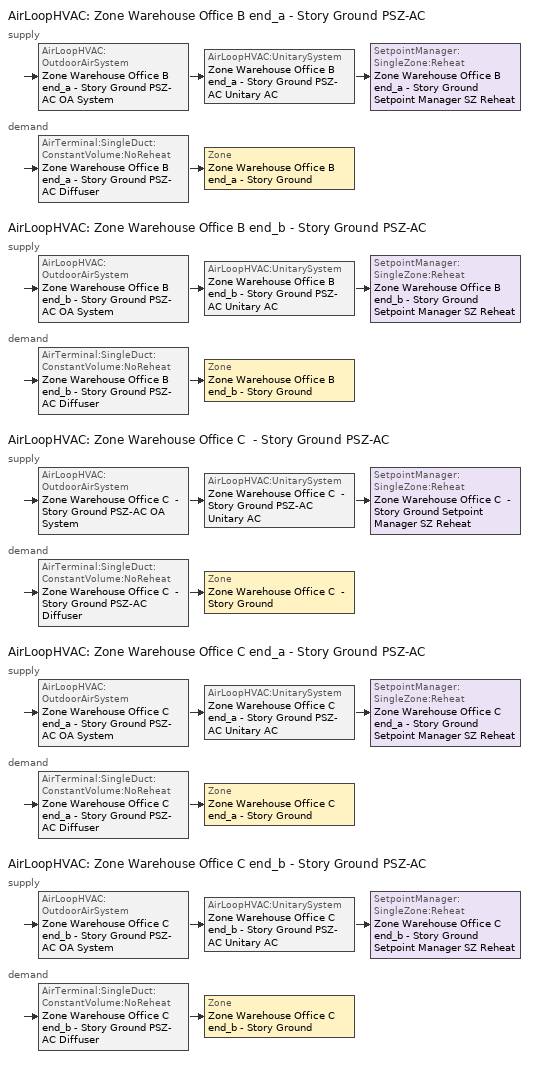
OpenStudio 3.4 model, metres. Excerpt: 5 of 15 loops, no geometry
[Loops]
AirLoopHVAC 'Zone Warehouse Office B end_a - Story Ground PSZ-AC'
 supply: AirLoopHVAC:OutdoorAirSystem 'Zone Warehouse Office B end_a - Story Ground PSZ-AC OA System' > AirLoopHVAC:UnitarySystem 'Zone Warehouse Office B end_a - Story Ground PSZ-AC Unitary AC' > SetpointManager:SingleZone:Reheat 'Zone Warehouse Office B end_a - Story Ground Setpoint Manager SZ Reheat'
 demand: AirTerminal:SingleDuct:ConstantVolume:NoReheat 'Zone Warehouse Office B end_a - Story Ground PSZ-AC Diffuser' > Zone 'Zone Warehouse Office B end_a - Story Ground'
AirLoopHVAC 'Zone Warehouse Office B end_b - Story Ground PSZ-AC'
 supply: AirLoopHVAC:OutdoorAirSystem 'Zone Warehouse Office B end_b - Story Ground PSZ-AC OA System' > AirLoopHVAC:UnitarySystem 'Zone Warehouse Office B end_b - Story Ground PSZ-AC Unitary AC' > SetpointManager:SingleZone:Reheat 'Zone Warehouse Office B end_b - Story Ground Setpoint Manager SZ Reheat'
 demand: AirTerminal:SingleDuct:ConstantVolume:NoReheat 'Zone Warehouse Office B end_b - Story Ground PSZ-AC Diffuser' > Zone 'Zone Warehouse Office B end_b - Story Ground'
AirLoopHVAC 'Zone Warehouse Office C  - Story Ground PSZ-AC'
 supply: AirLoopHVAC:OutdoorAirSystem 'Zone Warehouse Office C  - Story Ground PSZ-AC OA System' > AirLoopHVAC:UnitarySystem 'Zone Warehouse Office C  - Story Ground PSZ-AC Unitary AC' > SetpointManager:SingleZone:Reheat 'Zone Warehouse Office C  - Story Ground Setpoint Manager SZ Reheat'
 demand: AirTerminal:SingleDuct:ConstantVolume:NoReheat 'Zone Warehouse Office C  - Story Ground PSZ-AC Diffuser' > Zone 'Zone Warehouse Office C  - Story Ground'
AirLoopHVAC 'Zone Warehouse Office C end_a - Story Ground PSZ-AC'
 supply: AirLoopHVAC:OutdoorAirSystem 'Zone Warehouse Office C end_a - Story Ground PSZ-AC OA System' > AirLoopHVAC:UnitarySystem 'Zone Warehouse Office C end_a - Story Ground PSZ-AC Unitary AC' > SetpointManager:SingleZone:Reheat 'Zone Warehouse Office C end_a - Story Ground Setpoint Manager SZ Reheat'
 demand: AirTerminal:SingleDuct:ConstantVolume:NoReheat 'Zone Warehouse Office C end_a - Story Ground PSZ-AC Diffuser' > Zone 'Zone Warehouse Office C end_a - Story Ground'
AirLoopHVAC 'Zone Warehouse Office C end_b - Story Ground PSZ-AC'
 supply: AirLoopHVAC:OutdoorAirSystem 'Zone Warehouse Office C end_b - Story Ground PSZ-AC OA System' > AirLoopHVAC:UnitarySystem 'Zone Warehouse Office C end_b - Story Ground PSZ-AC Unitary AC' > SetpointManager:SingleZone:Reheat 'Zone Warehouse Office C end_b - Story Ground Setpoint Manager SZ Reheat'
 demand: AirTerminal:SingleDuct:ConstantVolume:NoReheat 'Zone Warehouse Office C end_b - Story Ground PSZ-AC Diffuser' > Zone 'Zone Warehouse Office C end_b - Story Ground'
[SizingPeriod:DesignDay] Barometric Pressure {Pa}=101157; Rain Indicator=No; Snow Indicator=No; Day of Month=21; Daylight Saving Time Indicator=No; Humidity Condition Type=Wetbulb; Dry-Bulb Temperature Range Modifier Type=DefaultMultipliers
Name | Maximum Dry-Bulb Temperature {C} | Daily Dry-Bulb Temperature Range {deltaC} | Wind Speed {m/s} | Wind Direction {deg} | Sky Clearness | Month | Day Type | Wetbulb or DewPoint at Maximum Dry-Bulb {C} | Solar Model Indicator | ASHRAE Clear Sky Optical Depth for Beam Irradiance | ASHRAE Clear Sky Optical Depth for Diffuse Irradiance
Middleton Island Ann Htg 99% Condns DB 1 | -5.2 | 0 | 7 | 50 | 0 | 2 | WinterDesignDay | -5.2 | ASHRAEClearSky
Middleton Island Ann Htg 99.6% Condns DB 1 | -7.2 | 0 | 7 | 50 | 0 | 2 | WinterDesignDay | -7.2 | ASHRAEClearSky
Middleton Island Ann Htg Wind 99% Condns WS=>MCDB 1 | 2.7 | 0 | 19.2 | 50 | 0 | 2 | WinterDesignDay | 2.7 | ASHRAEClearSky
Middleton Island April .4% Condns DB=>MCWB 1 | 12.3 | 3.8 | 3.7 | 270 |  | 4 | SummerDesignDay | 7.9 | ASHRAETau | 0.325 | 2.539
Middleton Island April .4% Condns WB=>MCDB 1 | 11.4 | 3.8 | 3.7 | 270 |  | 4 | SummerDesignDay | 8.5 | ASHRAETau | 0.325 | 2.539
Middleton Island August .4% Condns DB=>MCWB 1 | 20.1 | 3.3 | 3.7 | 270 |  | 8 | SummerDesignDay | 15.6 | ASHRAETau | 0.318 | 2.592
Middleton Island August .4% Condns WB=>MCDB 1 | 19.5 | 3.3 | 3.7 | 270 |  | 8 | SummerDesignDay | 16.3 | ASHRAETau | 0.318 | 2.592
Middleton Island December .4% Condns DB=>MCWB 1 | 7.9 | 2.8 | 3.7 | 270 |  | 12 | SummerDesignDay | 5.9 | ASHRAETau | 0.335 | 2.507
Middleton Island December .4% Condns WB=>MCDB 1 | 7.6 | 2.8 | 3.7 | 270 |  | 12 | SummerDesignDay | 7.1 | ASHRAETau | 0.335 | 2.507
Middleton Island February .4% Condns DB=>MCWB 1 | 7.5 | 2.8 | 3.7 | 270 |  | 2 | SummerDesignDay | 5.3 | ASHRAETau | 0.336 | 2.53
Middleton Island February .4% Condns WB=>MCDB 1 | 7.1 | 2.8 | 3.7 | 270 |  | 2 | SummerDesignDay | 5.8 | ASHRAETau | 0.336 | 2.53
Middleton Island January .4% Condns DB=>MCWB 1 | 7.4 | 2.7 | 3.7 | 270 |  | 1 | SummerDesignDay | 5.3 | ASHRAETau | 0.336 | 2.506
Middleton Island January .4% Condns WB=>MCDB 1 | 6.9 | 2.7 | 3.7 | 270 |  | 1 | SummerDesignDay | 5.9 | ASHRAETau | 0.336 | 2.506
Middleton Island July .4% Condns DB=>MCWB 1 | 19.3 | 3.4 | 3.7 | 270 |  | 7 | SummerDesignDay | 14.1 | ASHRAETau | 0.311 | 2.573
Middleton Island July .4% Condns WB=>MCDB 1 | 18.3 | 3.4 | 3.7 | 270 |  | 7 | SummerDesignDay | 15.3 | ASHRAETau | 0.311 | 2.573
Middleton Island June .4% Condns DB=>MCWB 1 | 17.3 | 3.7 | 3.7 | 270 |  | 6 | SummerDesignDay | 13.2 | ASHRAETau | 0.298 | 2.573
Middleton Island June .4% Condns WB=>MCDB 1 | 16.8 | 3.7 | 3.7 | 270 |  | 6 | SummerDesignDay | 13.7 | ASHRAETau | 0.298 | 2.573
Middleton Island March .4% Condns DB=>MCWB 1 | 7.5 | 3.3 | 3.7 | 270 |  | 3 | SummerDesignDay | 4.8 | ASHRAETau | 0.327 | 2.559
Middleton Island March .4% Condns WB=>MCDB 1 | 6.9 | 3.3 | 3.7 | 270 |  | 3 | SummerDesignDay | 5.4 | ASHRAETau | 0.327 | 2.559
Middleton Island May .4% Condns DB=>MCWB 1 | 15.1 | 3.8 | 3.7 | 270 |  | 5 | SummerDesignDay | 10 | ASHRAETau | 0.309 | 2.552
Middleton Island May .4% Condns WB=>MCDB 1 | 14.1 | 3.8 | 3.7 | 270 |  | 5 | SummerDesignDay | 10.8 | ASHRAETau | 0.309 | 2.552
Middleton Island November .4% Condns DB=>MCWB 1 | 9.7 | 2.9 | 3.7 | 270 |  | 11 | SummerDesignDay | 7.1 | ASHRAETau | 0.336 | 2.498
Middleton Island November .4% Condns WB=>MCDB 1 | 8.7 | 2.9 | 3.7 | 270 |  | 11 | SummerDesignDay | 7.9 | ASHRAETau | 0.336 | 2.498
[Sizing:Zone] Zone Cooling Design Supply Air Temperature Input Method=SupplyAirTemperature; Zone Cooling Design Supply Air Temperature {C}=12.7778; Zone Cooling Design Supply Air Temperature Difference {deltaC}=11.11; Zone Heating Design Supply Air Temperature Input Method=SupplyAirTemperature; Zone Heating Design Supply Air Temperature {C}=50; Zone Heating Design Supply Air Temperature Difference {deltaC}=11.11; Zone Cooling Design Supply Air Humidity Ratio {kg-H2O/kg-air}=0.0085; Zone Heating Design Supply Air Humidity Ratio {kg-H2O/kg-air}=0.008; Cooling Design Air Flow Method=DesignDay; Heating Design Air Flow Method=DesignDay; Account for Dedicated Outdoor Air System=No; Dedicated Outdoor Air System Control Strategy=NeutralSupplyAir; Dedicated Outdoor Air Low Setpoint Temperature for Design {C}=autosize; Dedicated Outdoor Air High Setpoint Temperature for Design {C}=autosize
Zone Warehouse Office B end_a - Story Ground; Zone Warehouse Office C end_a - Story Ground; Zone Warehouse Office C  - Story Ground; Zone Warehouse Office B end_b - Story Ground; Zone Warehouse Office C end_b - Story Ground
[Zone equipment]
Zone Warehouse Bulk B  - Story Top: Zone Warehouse Bulk B  - Story Top Electric Baseboard
Zone Warehouse Bulk C  - Story Top: Zone Warehouse Bulk C  - Story Top Electric Baseboard
Zone Warehouse Bulk A end_b - Story Top: Zone Warehouse Bulk A end_b - Story Top Electric Baseboard
Zone Warehouse Bulk B end_b - Story Top: Zone Warehouse Bulk B end_b - Story Top Electric Baseboard
Zone Warehouse Bulk C end_b - Story Top: Zone Warehouse Bulk C end_b - Story Top Electric Baseboard
Zone Warehouse Office B end_a - Story Ground: Zone Warehouse Office B end_a - Story Ground PSZ-AC Diffuser
Zone Warehouse Office C end_a - Story Ground: Zone Warehouse Office C end_a - Story Ground PSZ-AC Diffuser
Zone Warehouse Office C  - Story Ground: Zone Warehouse Office C  - Story Ground PSZ-AC Diffuser
Zone Warehouse Office B end_b - Story Ground: Zone Warehouse Office B end_b - Story Ground PSZ-AC Diffuser
Zone Warehouse Office C end_b - Story Ground: Zone Warehouse Office C end_b - Story Ground PSZ-AC Diffuser
[AirLoopHVAC] Design Return Air Flow Fraction of Supply Air Flow=1
Name | Availability Schedule | Design Supply Air Flow Rate {m3/s}
Zone Warehouse Office B end_a - Story Ground PSZ-AC | Zone Warehouse Office B end_a - Story Ground PSZ-AC Occ Sch | 0.8426
Zone Warehouse Office B end_b - Story Ground PSZ-AC | Zone Warehouse Office B end_b - Story Ground PSZ-AC Occ Sch | 0.8404
Zone Warehouse Office C  - Story Ground PSZ-AC | Zone Warehouse Office C  - Story Ground PSZ-AC Occ Sch | 0.83846
Zone Warehouse Office C end_a - Story Ground PSZ-AC | Zone Warehouse Office C end_a - Story Ground PSZ-AC Occ Sch | 0.12835
Zone Warehouse Office C end_b - Story Ground PSZ-AC | Zone Warehouse Office C end_b - Story Ground PSZ-AC Occ Sch | 0.13091
[Sizing:System] Type of Load to Size On=Sensible; Central Heating Maximum System Air Flow Ratio=1; Preheat Design Temperature {C}=7.22222; Preheat Design Humidity Ratio {kg-H2O/kg-Air}=0.008; Precool Design Temperature {C}=12.7778; Precool Design Humidity Ratio {kg-H2O/kg-Air}=0.008; Central Cooling Design Supply Air Temperature {C}=12.7778; Central Heating Design Supply Air Temperature {C}=50; Sizing Option=Coincident; 100% Outdoor Air in Cooling=No; 100% Outdoor Air in Heating=No; Central Cooling Design Supply Air Humidity Ratio {kg-H2O/kg-Air}=0.0085; Central Heating Design Supply Air Humidity Ratio {kg-H2O/kg-Air}=0.008; Cooling Design Air Flow Method=DesignDay; Heating Design Air Flow Method=DesignDay; System Outdoor Air Method=ZoneSum; Zone Maximum Outdoor Air Fraction=1; Cooling Supply Air Flow Rate Per Floor Area {m3/s-m2}=0.00996765; Cooling Fraction of Autosized Cooling Supply Air Flow Rate=1; Cooling Supply Air Flow Rate Per Unit Cooling Capacity {m3/s-W}=3.94755e-05; Heating Supply Air Flow Rate Per Floor Area {m3/s-m2}=0.00996765; Heating Fraction of Autosized Heating Supply Air Flow Rate=1; Heating Fraction of Autosized Cooling Supply Air Flow Rate=1; Heating Supply Air Flow Rate Per Unit Heating Capacity {m3/s-W}=3.15882e-05; Cooling Design Capacity Method=CoolingDesignCapacity; Cooling Design Capacity Per Floor Area {W/m2}=234.7; Fraction of Autosized Cooling Design Capacity=1; Heating Design Capacity Method=HeatingDesignCapacity; Heating Design Capacity Per Floor Area {W/m2}=157; Fraction of Autosized Heating Design Capacity=1; Central Cooling Capacity Control Method=OnOff; Occupant Diversity=1
Name | Design Outdoor Air Flow Rate {m3/s} | Cooling Design Capacity {W} | Heating Design Capacity {W}
Zone Warehouse Office B end_a - Story Ground PSZ-AC | 0.8426 | 11209.67 | 12042.05
Zone Warehouse Office B end_b - Story Ground PSZ-AC | 0.8404 | 11210.43 | 12054.85
Zone Warehouse Office C  - Story Ground PSZ-AC | 0.83846 | 11179.79 | 12042.05
Zone Warehouse Office C end_a - Story Ground PSZ-AC | 0.12835 | 1714.26 | 2989.64
Zone Warehouse Office C end_b - Story Ground PSZ-AC | 0.13091 | 1749.63 | 2991.64
[SetpointManager:SingleZone:Reheat] Minimum Supply Air Temperature {C}=12.7778; Maximum Supply Air Temperature {C}=50
Name | Control Zone | Setpoint Node or NodeList
Zone Warehouse Office B end_a - Story Ground Setpoint Manager SZ Reheat | Zone Warehouse Office B end_a - Story Ground | Zone Warehouse Office B end_a - Story Ground PSZ-AC Supply Outlet Node
Zone Warehouse Office B end_b - Story Ground Setpoint Manager SZ Reheat | Zone Warehouse Office B end_b - Story Ground | Zone Warehouse Office B end_b - Story Ground PSZ-AC Supply Outlet Node
Zone Warehouse Office C  - Story Ground Setpoint Manager SZ Reheat | Zone Warehouse Office C  - Story Ground | Zone Warehouse Office C  - Story Ground PSZ-AC Supply Outlet Node
Zone Warehouse Office C end_a - Story Ground Setpoint Manager SZ Reheat | Zone Warehouse Office C end_a - Story Ground | Zone Warehouse Office C end_a - Story Ground PSZ-AC Supply Outlet Node
Zone Warehouse Office C end_b - Story Ground Setpoint Manager SZ Reheat | Zone Warehouse Office C end_b - Story Ground | Zone Warehouse Office C end_b - Story Ground PSZ-AC Supply Outlet Node
[Coil:Heating:Electric] Efficiency=1
Name | Availability Schedule | Nominal Capacity {W}
Zone Warehouse Office B end_a - Story Ground PSZ-AC Electric Htg Coil | Always On Discrete | 30212
Zone Warehouse Office B end_a - Story Ground PSZ-AC No Heat; Zone Warehouse Office B end_b - Story Ground PSZ-AC No Heat; Zone Warehouse Office C  - Story Ground PSZ-AC No Heat; Zone Warehouse Office C end_a - Story Ground PSZ-AC No Heat; Zone Warehouse Office C end_b - Story Ground PSZ-AC No Heat | Always Off Discrete | 0
Zone Warehouse Office B end_b - Story Ground PSZ-AC Electric Htg Coil | Always On Discrete | 30134.7
Zone Warehouse Office C  - Story Ground PSZ-AC Electric Htg Coil | Always On Discrete | 30066.6
Zone Warehouse Office C end_a - Story Ground PSZ-AC Electric Htg Coil | Always On Discrete | 4600.48
Zone Warehouse Office C end_b - Story Ground PSZ-AC Electric Htg Coil | Always On Discrete | 4690.34
[Coil:Cooling:DX:SingleSpeed] Availability Schedule=Always On Discrete; Rated Sensible Heat Ratio=0.80066; Rated COP {W/W}=3.91157; Rated Evaporator Fan Power Per Volume Flow Rate {W/(m3/s)}=773.3; Total Cooling Capacity Function of Temperature Curve=CoilClgDXQRatio_fTwbToadbSI; Total Cooling Capacity Function of Flow Fraction Curve=CoilClgDXSnglQRatio_fCFMRatio; Energy Input Ratio Function of Temperature Curve=CoilClgDXEIRRatio_fTwbToadbSI; Energy Input Ratio Function of Flow Fraction Curve=CoilClgDXSnglEIRRatio_fCFMRatio; Part Load Fraction Correlation Curve=CoilClgDXEIRRatio_fQFrac; Minimum Outdoor Dry-Bulb Temperature for Compressor Operation {C}=-25; Condenser Type=AirCooled; Evaporative Condenser Effectiveness=0; Evaporative Condenser Air Flow Rate {m3/s}=Autosize; Evaporative Condenser Pump Rated Power Consumption {W}=Autosize; Crankcase Heater Capacity {W}=0; Maximum Outdoor Dry-Bulb Temperature for Crankcase Heater Operation {C}=0; Basin Heater Capacity {W/K}=0; Basin Heater Setpoint Temperature {C}=10
Name | Rated Total Cooling Capacity {W} | Rated Air Flow Rate {m3/s}
Zone Warehouse Office B end_a - Story Ground PSZ-AC 1spd DX AC Clg Coil 54kBtu/hr 9.7SEER 61kBtu/hr 13.0SEER | 13948.1 | 0.8426
Zone Warehouse Office B end_b - Story Ground PSZ-AC 1spd DX AC Clg Coil 53kBtu/hr 9.7SEER 60kBtu/hr 13.0SEER | 13911.6 | 0.8404
Zone Warehouse Office C  - Story Ground PSZ-AC 1spd DX AC Clg Coil 53kBtu/hr 9.7SEER 61kBtu/hr 13.0SEER | 13879.6 | 0.83846
Zone Warehouse Office C end_a - Story Ground PSZ-AC 1spd DX AC Clg Coil 8kBtu/hr 9.7SEER 9kBtu/hr 13.0SEER | 2124.72 | 0.12835
Zone Warehouse Office C end_b - Story Ground PSZ-AC 1spd DX AC Clg Coil 8kBtu/hr 9.7SEER 9kBtu/hr 13.0SEER | 2167.07 | 0.13091
[Fan:OnOff] Availability Schedule=Always On Discrete; Pressure Rise {Pa}=622.722; Motor In Airstream Fraction=1
Name | Fan Total Efficiency | Maximum Flow Rate {m3/s} | Motor Efficiency | Fan Power Ratio Function of Speed Ratio Curve | Fan Efficiency Ratio Function of Speed Ratio Curve
Zone Warehouse Office B end_a - Story Ground PSZ-AC Fan | 0.546 | 0.8426 | 0.84 | Fan On Off Power Curve 10 | Fan On Off Efficiency Curve 10
Zone Warehouse Office B end_b - Story Ground PSZ-AC Fan | 0.546 | 0.8404 | 0.84 | Fan On Off Power Curve 11 | Fan On Off Efficiency Curve 11
Zone Warehouse Office C  - Story Ground PSZ-AC Fan | 0.546 | 0.83846 | 0.84 | Fan On Off Power Curve 12 | Fan On Off Efficiency Curve 12
Zone Warehouse Office C end_a - Story Ground PSZ-AC Fan | 0.53625 | 0.12835 | 0.825 | Fan On Off Power Curve 13 | Fan On Off Efficiency Curve 13
Zone Warehouse Office C end_b - Story Ground PSZ-AC Fan | 0.53625 | 0.13091 | 0.825 | Fan On Off Power Curve 14 | Fan On Off Efficiency Curve 14
[AirLoopHVAC:UnitarySystem] Control Type=Load; Dehumidification Control Type=None; Availability Schedule=Always On Discrete; Fan Placement=DrawThrough; DX Heating Coil Sizing Ratio=1; Use DOAS DX Cooling Coil=No; DOAS DX Cooling Coil Leaving Minimum Air Temperature {C}=2; Latent Load Control=SensibleOnlyLoadControl; Supply Air Flow Rate Method During Cooling Operation=SupplyAirFlowRate; Supply Air Flow Rate Method During Heating Operation=SupplyAirFlowRate; Supply Air Flow Rate When No Cooling or Heating is Required {m3/s}=Autosize; Maximum Supply Air Temperature {C}=50; Maximum Outdoor Dry-Bulb Temperature for Supplemental Heater Operation {C}=21; Maximum Cycling Rate {cycles/hr}=2.5; Heat Pump Time Constant {s}=60; Fraction of On-Cycle Power Use=0.01; Heat Pump Fan Delay Time {s}=60; Ancilliary On-Cycle Electric Power {W}=0; Ancilliary Off-Cycle Electric Power {W}=0
Name | Controlling Zone or Thermostat Location | Supply Fan | Supply Air Fan Operating Mode Schedule | Heating Coil | Cooling Coil | Supplemental Heating Coil | Supply Air Flow Rate During Cooling Operation {m3/s} | Supply Air Flow Rate During Heating Operation {m3/s}
Zone Warehouse Office B end_a - Story Ground PSZ-AC Unitary AC | Zone Warehouse Office B end_a - Story Ground | Zone Warehouse Office B end_a - Story Ground PSZ-AC Fan | Zone Warehouse Office B end_a - Story Ground PSZ-AC_night_fancycle_schedule | Zone Warehouse Office B end_a - Story Ground PSZ-AC Electric Htg Coil | Zone Warehouse Office B end_a - Story Ground PSZ-AC 1spd DX AC Clg Coil 54kBtu/hr 9.7SEER 61kBtu/hr 13.0SEER | Zone Warehouse Office B end_a - Story Ground PSZ-AC No Heat | 0.8426 | 0.8426
Zone Warehouse Office B end_b - Story Ground PSZ-AC Unitary AC | Zone Warehouse Office B end_b - Story Ground | Zone Warehouse Office B end_b - Story Ground PSZ-AC Fan | Zone Warehouse Office B end_b - Story Ground PSZ-AC_night_fancycle_schedule | Zone Warehouse Office B end_b - Story Ground PSZ-AC Electric Htg Coil | Zone Warehouse Office B end_b - Story Ground PSZ-AC 1spd DX AC Clg Coil 53kBtu/hr 9.7SEER 60kBtu/hr 13.0SEER | Zone Warehouse Office B end_b - Story Ground PSZ-AC No Heat | 0.8404 | 0.8404
Zone Warehouse Office C  - Story Ground PSZ-AC Unitary AC | Zone Warehouse Office C  - Story Ground | Zone Warehouse Office C  - Story Ground PSZ-AC Fan | Zone Warehouse Office C  - Story Ground PSZ-AC_night_fancycle_schedule | Zone Warehouse Office C  - Story Ground PSZ-AC Electric Htg Coil | Zone Warehouse Office C  - Story Ground PSZ-AC 1spd DX AC Clg Coil 53kBtu/hr 9.7SEER 61kBtu/hr 13.0SEER | Zone Warehouse Office C  - Story Ground PSZ-AC No Heat | 0.83846 | 0.83846
Zone Warehouse Office C end_a - Story Ground PSZ-AC Unitary AC | Zone Warehouse Office C end_a - Story Ground | Zone Warehouse Office C end_a - Story Ground PSZ-AC Fan | Zone Warehouse Office C end_a - Story Ground PSZ-AC_night_fancycle_schedule | Zone Warehouse Office C end_a - Story Ground PSZ-AC Electric Htg Coil | Zone Warehouse Office C end_a - Story Ground PSZ-AC 1spd DX AC Clg Coil 8kBtu/hr 9.7SEER 9kBtu/hr 13.0SEER | Zone Warehouse Office C end_a - Story Ground PSZ-AC No Heat | 0.12835 | 0.12835
Zone Warehouse Office C end_b - Story Ground PSZ-AC Unitary AC | Zone Warehouse Office C end_b - Story Ground | Zone Warehouse Office C end_b - Story Ground PSZ-AC Fan | Zone Warehouse Office C end_b - Story Ground PSZ-AC_night_fancycle_schedule | Zone Warehouse Office C end_b - Story Ground PSZ-AC Electric Htg Coil | Zone Warehouse Office C end_b - Story Ground PSZ-AC 1spd DX AC Clg Coil 8kBtu/hr 9.7SEER 9kBtu/hr 13.0SEER | Zone Warehouse Office C end_b - Story Ground PSZ-AC No Heat | 0.13091 | 0.13091
[Controller:OutdoorAir] Economizer Control Action Type=ModulateFlow; Lockout Type=LockoutWithCompressor; Minimum Limit Type=FixedMinimum; High Humidity Control=No; Heat Recovery Bypass Control Type=BypassWhenWithinEconomizerLimits
Name | Minimum Outdoor Air Flow Rate {m3/s} | Maximum Outdoor Air Flow Rate {m3/s} | Economizer Control Type | Minimum Outdoor Air Schedule | Maximum Fraction of Outdoor Air Schedule | Controller Mechanical Ventilation | Economizer Maximum Limit Dry-Bulb Temperature {C} | Economizer Maximum Limit Enthalpy {J/kg}
Zone Warehouse Office B end_a - Story Ground PSZ-AC OA System Controller | 0.0280164 | 0.8426 | DifferentialDryBulb | Zone Warehouse Office B end_a - Story Ground PSZ-AC_night_ventcycle_schedule | ZoneWarehouseOfficeBendaStoryGroundPSZACmaxOASch | Controller Mechanical Ventilation 11
Zone Warehouse Office B end_b - Story Ground PSZ-AC OA System Controller | 0.0280164 | 0.8404 | DifferentialDryBulb | Zone Warehouse Office B end_b - Story Ground PSZ-AC_night_ventcycle_schedule | ZoneWarehouseOfficeBendbStoryGroundPSZACmaxOASch | Controller Mechanical Ventilation 12
Zone Warehouse Office C  - Story Ground PSZ-AC OA System Controller | 0.0280164 | 0.83846 | DifferentialDryBulb | Zone Warehouse Office C  - Story Ground PSZ-AC_night_ventcycle_schedule | ZoneWarehouseOfficeCStoryGroundPSZACmaxOASch | Controller Mechanical Ventilation 13
Zone Warehouse Office C end_a - Story Ground PSZ-AC OA System Controller | 0.00416258 | 0.12835 | NoEconomizer | Zone Warehouse Office C end_a - Story Ground PSZ-AC_night_ventcycle_schedule | ZoneWarehouseOfficeCendaStoryGroundPSZACmaxOASch | Controller Mechanical Ventilation 14 | 28 | 64000
Zone Warehouse Office C end_b - Story Ground PSZ-AC OA System Controller | 0.00416258 | 0.13091 | NoEconomizer | Zone Warehouse Office C end_b - Story Ground PSZ-AC_night_ventcycle_schedule | ZoneWarehouseOfficeCendbStoryGroundPSZACmaxOASch | Controller Mechanical Ventilation 15 | 28 | 64000
[Controller:MechanicalVentilation] Availability Schedule=Always On Discrete
Controller Mechanical Ventilation 11; Controller Mechanical Ventilation 12; Controller Mechanical Ventilation 13; Controller Mechanical Ventilation 14; Controller Mechanical Ventilation 15
[AirLoopHVAC:OutdoorAirSystem]
Name | Controller
Zone Warehouse Office B end_a - Story Ground PSZ-AC OA System | Zone Warehouse Office B end_a - Story Ground PSZ-AC OA System Controller
Zone Warehouse Office B end_b - Story Ground PSZ-AC OA System | Zone Warehouse Office B end_b - Story Ground PSZ-AC OA System Controller
Zone Warehouse Office C  - Story Ground PSZ-AC OA System | Zone Warehouse Office C  - Story Ground PSZ-AC OA System Controller
Zone Warehouse Office C end_a - Story Ground PSZ-AC OA System | Zone Warehouse Office C end_a - Story Ground PSZ-AC OA System Controller
Zone Warehouse Office C end_b - Story Ground PSZ-AC OA System | Zone Warehouse Office C end_b - Story Ground PSZ-AC OA System Controller
[AvailabilityManager:NightCycle] Applicability Schedule=Always On Discrete; Control Type=CycleOnAny; Thermostat Tolerance {deltaC}=1; Cycling Run Time {s}=1800
Availability Manager Night Cycle 1; Availability Manager Night Cycle 2; Availability Manager Night Cycle 3; Availability Manager Night Cycle 4; Availability Manager Night Cycle 5; Availability Manager Night Cycle 6; Availability Manager Night Cycle 7; Availability Manager Night Cycle 8; Availability Manager Night Cycle 9; Availability Manager Night Cycle 10; Availability Manager Night Cycle 11; Availability Manager Night Cycle 12; Availability Manager Night Cycle 13; Availability Manager Night Cycle 14; Availability Manager Night Cycle 15
[AirTerminal:SingleDuct:ConstantVolume:NoReheat] Availability Schedule=Always On Discrete
Name | Maximum Air Flow Rate {m3/s}
Zone Warehouse Office B end_a - Story Ground PSZ-AC Diffuser | 0.8426
Zone Warehouse Office B end_b - Story Ground PSZ-AC Diffuser | 0.8404
Zone Warehouse Office C  - Story Ground PSZ-AC Diffuser | 0.83846
Zone Warehouse Office C end_a - Story Ground PSZ-AC Diffuser | 0.12835
Zone Warehouse Office C end_b - Story Ground PSZ-AC Diffuser | 0.13091
[ZoneHVAC:Baseboard:Convective:Electric] Availability Schedule=Always On Discrete; Efficiency=1
Name | Nominal Capacity {W}
Zone Warehouse Bulk A  - Story Ground Electric Baseboard; Zone Warehouse Bulk B  - Story Ground Electric Baseboard; Zone Warehouse Bulk B end_b - Story Ground Electric Baseboard; Zone Warehouse Bulk C  - Story Ground Electric Baseboard | 0
Zone Warehouse Bulk A end_b - Story Ground Electric Baseboard | 883.136
Zone Warehouse Bulk C end_b - Story Ground Electric Baseboard | 881.043
Zone Warehouse Bulk A  - Story Top Electric Baseboard; Zone Warehouse Bulk B end_b - Story Top Electric Baseboard | 25013.2
Zone Warehouse Bulk A end_a - Story Top Electric Baseboard; Zone Warehouse Bulk C end_b - Story Top Electric Baseboard | 1978.85
Zone Warehouse Bulk A end_b - Story Top Electric Baseboard | 1981.41
Zone Warehouse Bulk B  - Story Top Electric Baseboard | 28490.5
Zone Warehouse Bulk B end_a - Story Top Electric Baseboard; Zone Warehouse Bulk C  - Story Top Electric Baseboard | 24959.2
Zone Warehouse Bulk C end_a - Story Top Electric Baseboard | 1976.29
[EnergyManagementSystem:Sensor] Output Variable or Output Meter Index Key=Environment; Output Variable or Output Meter=Site Outdoor Air Drybulb Temperature
OAT; OAT_1
[EnergyManagementSystem:Actuator] Actuated Component Type=Schedule:Year; Actuated Component Control Type=Schedule Value
Name | Actuated Component
ZoneWarehouseFineBStoryGroundPSZACHtgSch0 | Warehouse HtgSetp FineStorage
ZoneWarehouseFineBStoryGroundPSZACClgSch0 | Warehouse ClgSetp FineStorage
ZoneWarehouseOfficeBStoryGroundPSZACHtgSch0 | Warehouse HtgSetp
ZoneWarehouseOfficeBStoryGroundPSZACClgSch0 | Warehouse Cooling Setpoint
[EnergyManagementSystem:Program]
ZoneWarehouseFineBStoryGroundPSZACOptimumStartProg0: IF DaylightSavings==0 && DayOfWeek>1 && Hour==5 && OAT<23.9 && OAT>1.7; SET ZoneWarehouseFineBStoryGroundPSZACClgSch0 = 29.4; SET ZoneWarehouseFineBStoryGroundPSZACHtgSch0 = 15.6; ELSEIF DaylightSavings==0 && DayOfWeek==1 && Hour==7 && OAT<23.9 && OAT>1.7; SET ZoneWarehouseFineBStoryGroundPSZACClgSch0 = 29.4; SET ZoneWarehouseFineBStoryGroundPSZACHtgSch0 = 15.6; ELSEIF DaylightSavings==1 && DayOfWeek>1 && Hour==4 && OAT<23.9 && OAT>1.7; SET ZoneWarehouseFineBStoryGroundPSZACClgSch0 = 29.4; SET ZoneWarehouseFineBStoryGroundPSZACHtgSch0 = 15.6; ELSEIF DaylightSavings==1 && DayOfWeek==1 && Hour==6 && OAT<23.9 && OAT>1.7; SET ZoneWarehouseFineBStoryGroundPSZACClgSch0 = 29.4; SET ZoneWarehouseFineBStoryGroundPSZACHtgSch0 = 15.6; ELSE; SET ZoneWarehouseFineBStoryGroundPSZACClgSch0 = NULL; SET ZoneWarehouseFineBStoryGroundPSZACHtgSch0 = NULL; ENDIF
ZoneWarehouseOfficeBStoryGroundPSZACOptimumStartProg0: IF DaylightSavings==0 && DayOfWeek>1 && Hour==5 && OAT_1<23.9 && OAT_1>1.7; SET ZoneWarehouseOfficeBStoryGroundPSZACClgSch0 = 29.4; SET ZoneWarehouseOfficeBStoryGroundPSZACHtgSch0 = 15.6; ELSEIF DaylightSavings==0 && DayOfWeek==1 && Hour==7 && OAT_1<23.9 && OAT_1>1.7; SET ZoneWarehouseOfficeBStoryGroundPSZACClgSch0 = 29.4; SET ZoneWarehouseOfficeBStoryGroundPSZACHtgSch0 = 15.6; ELSEIF DaylightSavings==1 && DayOfWeek>1 && Hour==4 && OAT_1<23.9 && OAT_1>1.7; SET ZoneWarehouseOfficeBStoryGroundPSZACClgSch0 = 29.4; SET ZoneWarehouseOfficeBStoryGroundPSZACHtgSch0 = 15.6; ELSEIF DaylightSavings==1 && DayOfWeek==1 && Hour==6 && OAT_1<23.9 && OAT_1>1.7; SET ZoneWarehouseOfficeBStoryGroundPSZACClgSch0 = 29.4; SET ZoneWarehouseOfficeBStoryGroundPSZACHtgSch0 = 15.6; ELSE; SET ZoneWarehouseOfficeBStoryGroundPSZACClgSch0 = NULL; SET ZoneWarehouseOfficeBStoryGroundPSZACHtgSch0 = NULL; ENDIF
[EnergyManagementSystem:ProgramCallingManager]
ZoneWarehouseFineBStoryGroundPSZACOptimumStartCallingManager0: BeginTimestepBeforePredictor; ZoneWarehouseFineBStoryGroundPSZACOptimumStartProg0
ZoneWarehouseOfficeBStoryGroundPSZACOptimumStartCallingManager0: BeginTimestepBeforePredictor; ZoneWarehouseOfficeBStoryGroundPSZACOptimumStartProg0
[Schedule:Ruleset]
Name | Default Day Schedule | Summer Design Day Schedule | Winter Design Day Schedule
Warehouse HtgSetp FineStorage | Warehouse HtgSetp FineStorage Default | Warehouse HtgSetp FineStorage Summer Design Day | Warehouse HtgSetp FineStorage Winter Design Day
Warehouse ClgSetp FineStorage | Warehouse ClgSetp FineStorage Default | Warehouse ClgSetp FineStorage Summer Design Day | Warehouse ClgSetp FineStorage Winter Design Day
Warehouse HtgSetp | Warehouse HtgSetp Default | Warehouse HtgSetp Summer Design Day | Warehouse HtgSetp Winter Design Day
Warehouse Cooling Setpoint | Warehouse Cooling Setpoint Default | Warehouse Cooling Setpoint Summer Design Day
Zone Warehouse Office B end_a - Story Ground PSZ-AC Occ Sch | Zone Warehouse Office B end_a - Story Ground PSZ-AC Occ Sch Default | Zone Warehouse Office B end_a - Story Ground PSZ-AC Occ Sch Summer Design Day | Zone Warehouse Office B end_a - Story Ground PSZ-AC Occ Sch Winter Design Day
Zone Warehouse Office B end_b - Story Ground PSZ-AC Occ Sch | Zone Warehouse Office B end_b - Story Ground PSZ-AC Occ Sch Default | Zone Warehouse Office B end_b - Story Ground PSZ-AC Occ Sch Summer Design Day | Zone Warehouse Office B end_b - Story Ground PSZ-AC Occ Sch Winter Design Day
Zone Warehouse Office C  - Story Ground PSZ-AC Occ Sch | Zone Warehouse Office C  - Story Ground PSZ-AC Occ Sch Default | Zone Warehouse Office C  - Story Ground PSZ-AC Occ Sch Summer Design Day | Zone Warehouse Office C  - Story Ground PSZ-AC Occ Sch Winter Design Day
Zone Warehouse Office C end_a - Story Ground PSZ-AC Occ Sch | Zone Warehouse Office C end_a - Story Ground PSZ-AC Occ Sch Default | Zone Warehouse Office C end_a - Story Ground PSZ-AC Occ Sch Summer Design Day | Zone Warehouse Office C end_a - Story Ground PSZ-AC Occ Sch Winter Design Day
Zone Warehouse Office C end_b - Story Ground PSZ-AC Occ Sch | Zone Warehouse Office C end_b - Story Ground PSZ-AC Occ Sch Default | Zone Warehouse Office C end_b - Story Ground PSZ-AC Occ Sch Summer Design Day | Zone Warehouse Office C end_b - Story Ground PSZ-AC Occ Sch Winter Design Day
ZoneWarehouseOfficeBendaStoryGroundPSZACmaxOASch | ZoneWarehouseOfficeBendaStoryGroundPSZACmaxOASchDefault
ZoneWarehouseOfficeBendbStoryGroundPSZACmaxOASch | ZoneWarehouseOfficeBendbStoryGroundPSZACmaxOASchDefault
ZoneWarehouseOfficeCStoryGroundPSZACmaxOASch | ZoneWarehouseOfficeCStoryGroundPSZACmaxOASchDefault
ZoneWarehouseOfficeCendaStoryGroundPSZACmaxOASch | ZoneWarehouseOfficeCendaStoryGroundPSZACmaxOASchDefault
ZoneWarehouseOfficeCendbStoryGroundPSZACmaxOASch | ZoneWarehouseOfficeCendbStoryGroundPSZACmaxOASchDefault
Zone Warehouse Office B end_a - Story Ground PSZ-AC_night_fancycle_schedule | Zone Warehouse Office B end_a - Story Ground PSZ-AC Occ Sch Default 1 | Zone Warehouse Office B end_a - Story Ground PSZ-AC Occ Sch Summer Design Day 1 | Zone Warehouse Office B end_a - Story Ground PSZ-AC Occ Sch Winter Design Day 1
Zone Warehouse Office B end_b - Story Ground PSZ-AC_night_fancycle_schedule | Zone Warehouse Office B end_b - Story Ground PSZ-AC Occ Sch Default 1 | Zone Warehouse Office B end_b - Story Ground PSZ-AC Occ Sch Summer Design Day 1 | Zone Warehouse Office B end_b - Story Ground PSZ-AC Occ Sch Winter Design Day 1
Zone Warehouse Office C  - Story Ground PSZ-AC_night_fancycle_schedule | Zone Warehouse Office C  - Story Ground PSZ-AC Occ Sch Default 1 | Zone Warehouse Office C  - Story Ground PSZ-AC Occ Sch Summer Design Day 1 | Zone Warehouse Office C  - Story Ground PSZ-AC Occ Sch Winter Design Day 1
Zone Warehouse Office C end_a - Story Ground PSZ-AC_night_fancycle_schedule | Zone Warehouse Office C end_a - Story Ground PSZ-AC Occ Sch Default 1 | Zone Warehouse Office C end_a - Story Ground PSZ-AC Occ Sch Summer Design Day 1 | Zone Warehouse Office C end_a - Story Ground PSZ-AC Occ Sch Winter Design Day 1
Zone Warehouse Office C end_b - Story Ground PSZ-AC_night_fancycle_schedule | Zone Warehouse Office C end_b - Story Ground PSZ-AC Occ Sch Default 1 | Zone Warehouse Office C end_b - Story Ground PSZ-AC Occ Sch Summer Design Day 1 | Zone Warehouse Office C end_b - Story Ground PSZ-AC Occ Sch Winter Design Day 1
[Schedule:Day]
Warehouse HtgSetp FineStorage Default; autogen Warehouse HtgSetp FineStorage 0_day_sch: Yes, 24, 0, 15.56
Warehouse HtgSetp FineStorage Winter Design Day; Warehouse HtgSetp FineStorage Summer Design Day: 24, 0, 15.56
Warehouse ClgSetp FineStorage Default; autogen Warehouse ClgSetp FineStorage 0_day_sch: Yes, 24, 0, 26.7
Warehouse ClgSetp FineStorage Winter Design Day; Warehouse ClgSetp FineStorage Summer Design Day: 24, 0, 26.7
Warehouse HtgSetp Default: Yes, 5, 15, 21.1, 17, 30, 21.1, 24, 0, 21.1
Warehouse HtgSetp Sat Day: Yes, 2, 30, 21.1, 14, 30, 21.1, 24, 0, 21.1
Warehouse HtgSetp Sun Day: Yes, 8, 30, 21.1, 24, 0, 21.1
Warehouse HtgSetp Winter Design Day; Warehouse HtgSetp Summer Design Day: 6, 0, 15.6, 7, 0, 17.8, 8, 0, 20, 18, 0, 21, 24, 0, 15.6
Warehouse Cooling Setpoint Default: Yes, 8, 30, 24, 24, 0, 24
Warehouse Cooling Setpoint Sat Day: Yes, 0, 30, 24, 16, 30, 24, 24, 0, 24
Warehouse Cooling Setpoint Summer Design Day: 6, 0, 30, 17, 0, 24, 24, 0, 30
Warehouse Cooling Setpoint Wkdy|SmrDsn Day: Yes, 5, 15, 24, 16, 30, 24, 24, 0, 24
Zone Warehouse Office B end_a - Story Ground PSZ-AC Occ Sch Default; Zone Warehouse Office B end_b - Story Ground PSZ-AC Occ Sch Default; Zone Warehouse Office C  - Story Ground PSZ-AC Occ Sch Default; Zone Warehouse Office C end_a - Story Ground PSZ-AC Occ Sch Default; Zone Warehouse Office C end_b - Story Ground PSZ-AC Occ Sch Default; Zone Warehouse Office B end_a - Story Ground PSZ-AC Occ Sch Default 1; Zone Warehouse Office B end_b - Story Ground PSZ-AC Occ Sch Default 1; Zone Warehouse Office C  - Story Ground PSZ-AC Occ Sch Default 1; Zone Warehouse Office C end_a - Story Ground PSZ-AC Occ Sch Default 1; Zone Warehouse Office C end_b - Story Ground PSZ-AC Occ Sch Default 1: 6, 35, 0, 16, 10, 1, 24, 0, 0
Zone Warehouse Office B end_a - Story Ground PSZ-AC Occ Sch Winter Design Day; Zone Warehouse Office B end_a - Story Ground PSZ-AC Occ Sch Summer Design Day; Zone Warehouse Office B end_b - Story Ground PSZ-AC Occ Sch Winter Design Day; Zone Warehouse Office B end_b - Story Ground PSZ-AC Occ Sch Summer Design Day; Zone Warehouse Office C  - Story Ground PSZ-AC Occ Sch Winter Design Day; Zone Warehouse Office C  - Story Ground PSZ-AC Occ Sch Summer Design Day; Zone Warehouse Office C end_a - Story Ground PSZ-AC Occ Sch Winter Design Day; Zone Warehouse Office C end_a - Story Ground PSZ-AC Occ Sch Summer Design Day; Zone Warehouse Office C end_b - Story Ground PSZ-AC Occ Sch Winter Design Day; Zone Warehouse Office C end_b - Story Ground PSZ-AC Occ Sch Summer Design Day; Zone Warehouse Office B end_a - Story Ground PSZ-AC Occ Sch Summer Design Day 1; Zone Warehouse Office B end_a - Story Ground PSZ-AC Occ Sch Winter Design Day 1; Zone Warehouse Office B end_b - Story Ground PSZ-AC Occ Sch Summer Design Day 1; Zone Warehouse Office B end_b - Story Ground PSZ-AC Occ Sch Winter Design Day 1; Zone Warehouse Office C  - Story Ground PSZ-AC Occ Sch Summer Design Day 1; Zone Warehouse Office C  - Story Ground PSZ-AC Occ Sch Winter Design Day 1; Zone Warehouse Office C end_a - Story Ground PSZ-AC Occ Sch Summer Design Day 1; Zone Warehouse Office C end_a - Story Ground PSZ-AC Occ Sch Winter Design Day 1; Zone Warehouse Office C end_b - Story Ground PSZ-AC Occ Sch Summer Design Day 1; Zone Warehouse Office C end_b - Story Ground PSZ-AC Occ Sch Winter Design Day 1: 24, 0, 1
Zone Warehouse Office B end_a - Story Ground PSZ-AC Occ Sch Sunday; Zone Warehouse Office B end_b - Story Ground PSZ-AC Occ Sch Sunday; Zone Warehouse Office C  - Story Ground PSZ-AC Occ Sch Sunday; Zone Warehouse Office C end_a - Story Ground PSZ-AC Occ Sch Sunday; Zone Warehouse Office C end_b - Story Ground PSZ-AC Occ Sch Sunday; Zone Warehouse Office B end_a - Story Ground PSZ-AC Occ Sch Sunday 1; Zone Warehouse Office B end_b - Story Ground PSZ-AC Occ Sch Sunday 1; Zone Warehouse Office C  - Story Ground PSZ-AC Occ Sch Sunday 1; Zone Warehouse Office C end_a - Story Ground PSZ-AC Occ Sch Sunday 1; Zone Warehouse Office C end_b - Story Ground PSZ-AC Occ Sch Sunday 1: 24, 0, 0
ZoneWarehouseOfficeBendaStoryGroundPSZACmaxOASchDefault; ZoneWarehouseOfficeBendbStoryGroundPSZACmaxOASchDefault; ZoneWarehouseOfficeCStoryGroundPSZACmaxOASchDefault; ZoneWarehouseOfficeCendaStoryGroundPSZACmaxOASchDefault; ZoneWarehouseOfficeCendbStoryGroundPSZACmaxOASchDefault: 24, 0, 0.7
[Schedule:Rule]
Schedule Rule 8: Schedule Ruleset=Warehouse HtgSetp; Rule Order=1; Day Schedule=Warehouse HtgSetp Sat Day; Apply Saturday=Yes; Date Specification Type=DateRange; Start Month=1; Start Day=1; End Month=12; End Day=31
Schedule Rule 9: Schedule Ruleset=Warehouse HtgSetp; Rule Order=0; Day Schedule=Warehouse HtgSetp Sun Day; Date Specification Type=DateRange; Start Month=1; Start Day=1; End Month=12; End Day=31; Apply Sunday=Yes
Schedule Rule 10: Schedule Ruleset=Warehouse Cooling Setpoint; Rule Order=1; Day Schedule=Warehouse Cooling Setpoint Sat Day; Apply Saturday=Yes; Date Specification Type=DateRange; Start Month=1; Start Day=1; End Month=12; End Day=31
Schedule Rule 11: Schedule Ruleset=Warehouse Cooling Setpoint; Rule Order=0; Day Schedule=Warehouse Cooling Setpoint Wkdy|SmrDsn Day; Date Specification Type=DateRange; Start Month=1; Start Day=1; End Month=12; End Day=31; Apply Monday=Yes; Apply Tuesday=Yes; Apply Wednesday=Yes; Apply Thursday=Yes; Apply Friday=Yes
autogen Warehouse ClgSetp FineStorage 0: Schedule Ruleset=Warehouse ClgSetp FineStorage; Rule Order=0; Day Schedule=autogen Warehouse ClgSetp FineStorage 0_day_sch; Apply Saturday=Yes; Date Specification Type=SpecificDates; Apply Sunday=Yes; Apply Monday=Yes; Apply Tuesday=Yes; Apply Wednesday=Yes; Apply Thursday=Yes; Apply Friday=Yes; Specific Month 1=1; Specific Day 1=2; Specific Month 2=1; Specific Day 2=3; Specific Month 3=1; Specific Day 3=9; Specific Month 4=1; Specific Day 4=10; Specific Month 5=1; Specific Day 5=16; Specific Month 6=1; Specific Day 6=17; Specific Month 7=1; Specific Day 7=23; Specific Month 8=1; Specific Day 8=24; Specific Month 9=1; Specific Day 9=30; Specific Month 10=1; Specific Day 10=31; Specific Month 11=2; Specific Day 11=6; Specific Month 12=2; Specific Day 12=7; Specific Month 13=2; Specific Day 13=13; Specific Month 14=2; Specific Day 14=14; Specific Month 15=2; Specific Day 15=20; Specific Month 16=2; Specific Day 16=21; Specific Month 17=2; Specific Day 17=27; Specific Month 18=2; Specific Day 18=28; Specific Month 19=3; Specific Day 19=6; Specific Month 20=3; Specific Day 20=7; Specific Month 21=3; Specific Day 21=13; Specific Month 22=3; Specific Day 22=14; Specific Month 23=3; Specific Day 23=20; Specific Month 24=3; Specific Day 24=21; Specific Month 25=3; Specific Day 25=27; Specific Month 26=3; Specific Day 26=28; Specific Month 27=4; Specific Day 27=3; Specific Month 28=4; Specific Day 28=4; Specific Month 29=4; Specific Day 29=10; Specific Month 30=4; Specific Day 30=11; Specific Month 31=4; Specific Day 31=17; Specific Month 32=4; Specific Day 32=18; Specific Month 33=4; Specific Day 33=24; Specific Month 34=4; Specific Day 34=25; Specific Month 35=5; Specific Day 35=1; Specific Month 36=5; Specific Day 36=2; Specific Month 37=5; Specific Day 37=8; Specific Month 38=5; Specific Day 38=9; Specific Month 39=5; Specific Day 39=15; Specific Month 40=5; Specific Day 40=16; Specific Month 41=5; Specific Day 41=22; Specific Month 42=5; Specific Day 42=23; Specific Month 43=5; Specific Day 43=29; Specific Month 44=5; Specific Day 44=30; Specific Month 45=6; Specific Day 45=5; Specific Month 46=6; Specific Day 46=6; Specific Month 47=6; Specific Day 47=12; Specific Month 48=6; Specific Day 48=13; Specific Month 49=6; Specific Day 49=19; Specific Month 50=6; Specific Day 50=20; Specific Month 51=6; Specific Day 51=26; Specific Month 52=6; Specific Day 52=27; Specific Month 53=7; Specific Day 53=3; Specific Month 54=7; Specific Day 54=4; Specific Month 55=7; Specific Day 55=10; Specific Month 56=7; Specific Day 56=11; Specific Month 57=7; Specific Day 57=17; Specific Month 58=7; Specific Day 58=18; Specific Month 59=7; Specific Day 59=24; Specific Month 60=7; Specific Day 60=25; Specific Month 61=7; Specific Day 61=31; Specific Month 62=8; Specific Day 62=1; Specific Month 63=8; Specific Day 63=7; Specific Month 64=8; Specific Day 64=8; Specific Month 65=8; Specific Day 65=14; Specific Month 66=8; Specific Day 66=15; Specific Month 67=8; Specific Day 67=21; Specific Month 68=8; Specific Day 68=22; Specific Month 69=8; Specific Day 69=28; Specific Month 70=8; Specific Day 70=29; Specific Month 71=9; Specific Day 71=4; Specific Month 72=9; Specific Day 72=5; Specific Month 73=9; Specific Day 73=11; Specific Month 74=9; Specific Day 74=12; Specific Month 75=9; Specific Day 75=18; Specific Month 76=9; Specific Day 76=19; Specific Month 77=9; Specific Day 77=25; Specific Month 78=9; Specific Day 78=26; Specific Month 79=10; Specific Day 79=2; Specific Month 80=10; Specific Day 80=3; Specific Month 81=10; Specific Day 81=9; Specific Month 82=10; Specific Day 82=10; Specific Month 83=10; Specific Day 83=16; Specific Month 84=10; Specific Day 84=17; Specific Month 85=10; Specific Day 85=23; Specific Month 86=10; Specific Day 86=24; Specific Month 87=10; Specific Day 87=30; Specific Month 88=10; Specific Day 88=31; Specific Month 89=11; Specific Day 89=6; Specific Month 90=11; Specific Day 90=7; Specific Month 91=11; Specific Day 91=13; Specific Month 92=11; Specific Day 92=14; Specific Month 93=11; Specific Day 93=20; Specific Month 94=11; Specific Day 94=21; Specific Month 95=11; Specific Day 95=27; Specific Month 96=11; Specific Day 96=28; Specific Month 97=12; Specific Day 97=4; Specific Month 98=12; Specific Day 98=5; Specific Month 99=12; Specific Day 99=11; Specific Month 100=12; Specific Day 100=12; Specific Month 101=12; Specific Day 101=18; Specific Month 102=12; Specific Day 102=19; Specific Month 103=12; Specific Day 103=25; Specific Month 104=12; Specific Day 104=26
autogen Warehouse HtgSetp FineStorage 0: Schedule Ruleset=Warehouse HtgSetp FineStorage; Rule Order=0; Day Schedule=autogen Warehouse HtgSetp FineStorage 0_day_sch; Apply Saturday=Yes; Date Specification Type=SpecificDates; Apply Sunday=Yes; Apply Monday=Yes; Apply Tuesday=Yes; Apply Wednesday=Yes; Apply Thursday=Yes; Apply Friday=Yes; Specific Month 1=1; Specific Day 1=2; Specific Month 2=1; Specific Day 2=3; Specific Month 3=1; Specific Day 3=9; Specific Month 4=1; Specific Day 4=10; Specific Month 5=1; Specific Day 5=16; Specific Month 6=1; Specific Day 6=17; Specific Month 7=1; Specific Day 7=23; Specific Month 8=1; Specific Day 8=24; Specific Month 9=1; Specific Day 9=30; Specific Month 10=1; Specific Day 10=31; Specific Month 11=2; Specific Day 11=6; Specific Month 12=2; Specific Day 12=7; Specific Month 13=2; Specific Day 13=13; Specific Month 14=2; Specific Day 14=14; Specific Month 15=2; Specific Day 15=20; Specific Month 16=2; Specific Day 16=21; Specific Month 17=2; Specific Day 17=27; Specific Month 18=2; Specific Day 18=28; Specific Month 19=3; Specific Day 19=6; Specific Month 20=3; Specific Day 20=7; Specific Month 21=3; Specific Day 21=13; Specific Month 22=3; Specific Day 22=14; Specific Month 23=3; Specific Day 23=20; Specific Month 24=3; Specific Day 24=21; Specific Month 25=3; Specific Day 25=27; Specific Month 26=3; Specific Day 26=28; Specific Month 27=4; Specific Day 27=3; Specific Month 28=4; Specific Day 28=4; Specific Month 29=4; Specific Day 29=10; Specific Month 30=4; Specific Day 30=11; Specific Month 31=4; Specific Day 31=17; Specific Month 32=4; Specific Day 32=18; Specific Month 33=4; Specific Day 33=24; Specific Month 34=4; Specific Day 34=25; Specific Month 35=5; Specific Day 35=1; Specific Month 36=5; Specific Day 36=2; Specific Month 37=5; Specific Day 37=8; Specific Month 38=5; Specific Day 38=9; Specific Month 39=5; Specific Day 39=15; Specific Month 40=5; Specific Day 40=16; Specific Month 41=5; Specific Day 41=22; Specific Month 42=5; Specific Day 42=23; Specific Month 43=5; Specific Day 43=29; Specific Month 44=5; Specific Day 44=30; Specific Month 45=6; Specific Day 45=5; Specific Month 46=6; Specific Day 46=6; Specific Month 47=6; Specific Day 47=12; Specific Month 48=6; Specific Day 48=13; Specific Month 49=6; Specific Day 49=19; Specific Month 50=6; Specific Day 50=20; Specific Month 51=6; Specific Day 51=26; Specific Month 52=6; Specific Day 52=27; Specific Month 53=7; Specific Day 53=3; Specific Month 54=7; Specific Day 54=4; Specific Month 55=7; Specific Day 55=10; Specific Month 56=7; Specific Day 56=11; Specific Month 57=7; Specific Day 57=17; Specific Month 58=7; Specific Day 58=18; Specific Month 59=7; Specific Day 59=24; Specific Month 60=7; Specific Day 60=25; Specific Month 61=7; Specific Day 61=31; Specific Month 62=8; Specific Day 62=1; Specific Month 63=8; Specific Day 63=7; Specific Month 64=8; Specific Day 64=8; Specific Month 65=8; Specific Day 65=14; Specific Month 66=8; Specific Day 66=15; Specific Month 67=8; Specific Day 67=21; Specific Month 68=8; Specific Day 68=22; Specific Month 69=8; Specific Day 69=28; Specific Month 70=8; Specific Day 70=29; Specific Month 71=9; Specific Day 71=4; Specific Month 72=9; Specific Day 72=5; Specific Month 73=9; Specific Day 73=11; Specific Month 74=9; Specific Day 74=12; Specific Month 75=9; Specific Day 75=18; Specific Month 76=9; Specific Day 76=19; Specific Month 77=9; Specific Day 77=25; Specific Month 78=9; Specific Day 78=26; Specific Month 79=10; Specific Day 79=2; Specific Month 80=10; Specific Day 80=3; Specific Month 81=10; Specific Day 81=9; Specific Month 82=10; Specific Day 82=10; Specific Month 83=10; Specific Day 83=16; Specific Month 84=10; Specific Day 84=17; Specific Month 85=10; Specific Day 85=23; Specific Month 86=10; Specific Day 86=24; Specific Month 87=10; Specific Day 87=30; Specific Month 88=10; Specific Day 88=31; Specific Month 89=11; Specific Day 89=6; Specific Month 90=11; Specific Day 90=7; Specific Month 91=11; Specific Day 91=13; Specific Month 92=11; Specific Day 92=14; Specific Month 93=11; Specific Day 93=20; Specific Month 94=11; Specific Day 94=21; Specific Month 95=11; Specific Day 95=27; Specific Month 96=11; Specific Day 96=28; Specific Month 97=12; Specific Day 97=4; Specific Month 98=12; Specific Day 98=5; Specific Month 99=12; Specific Day 99=11; Specific Month 100=12; Specific Day 100=12; Specific Month 101=12; Specific Day 101=18; Specific Month 102=12; Specific Day 102=19; Specific Month 103=12; Specific Day 103=25; Specific Month 104=12; Specific Day 104=26
Zone Warehouse Office B end_a - Story Ground PSZ-AC Occ Sch Sunday Rule: Schedule Ruleset=Zone Warehouse Office B end_a - Story Ground PSZ-AC Occ Sch; Rule Order=0; Day Schedule=Zone Warehouse Office B end_a - Story Ground PSZ-AC Occ Sch Sunday; Apply Saturday=Yes; Date Specification Type=DateRange; Start Month=1; Start Day=1; End Month=12; End Day=31; Apply Sunday=Yes
Zone Warehouse Office B end_b - Story Ground PSZ-AC Occ Sch Sunday Rule: Schedule Ruleset=Zone Warehouse Office B end_b - Story Ground PSZ-AC Occ Sch; Rule Order=0; Day Schedule=Zone Warehouse Office B end_b - Story Ground PSZ-AC Occ Sch Sunday; Apply Saturday=Yes; Date Specification Type=DateRange; Start Month=1; Start Day=1; End Month=12; End Day=31; Apply Sunday=Yes
Zone Warehouse Office C  - Story Ground PSZ-AC Occ Sch Sunday Rule: Schedule Ruleset=Zone Warehouse Office C  - Story Ground PSZ-AC Occ Sch; Rule Order=0; Day Schedule=Zone Warehouse Office C  - Story Ground PSZ-AC Occ Sch Sunday; Apply Saturday=Yes; Date Specification Type=DateRange; Start Month=1; Start Day=1; End Month=12; End Day=31; Apply Sunday=Yes
Zone Warehouse Office C end_a - Story Ground PSZ-AC Occ Sch Sunday Rule: Schedule Ruleset=Zone Warehouse Office C end_a - Story Ground PSZ-AC Occ Sch; Rule Order=0; Day Schedule=Zone Warehouse Office C end_a - Story Ground PSZ-AC Occ Sch Sunday; Apply Saturday=Yes; Date Specification Type=DateRange; Start Month=1; Start Day=1; End Month=12; End Day=31; Apply Sunday=Yes
Zone Warehouse Office C end_b - Story Ground PSZ-AC Occ Sch Sunday Rule: Schedule Ruleset=Zone Warehouse Office C end_b - Story Ground PSZ-AC Occ Sch; Rule Order=0; Day Schedule=Zone Warehouse Office C end_b - Story Ground PSZ-AC Occ Sch Sunday; Apply Saturday=Yes; Date Specification Type=DateRange; Start Month=1; Start Day=1; End Month=12; End Day=31; Apply Sunday=Yes
Zone Warehouse Office B end_a - Story Ground PSZ-AC Occ Sch Sunday Rule 1: Schedule Ruleset=Zone Warehouse Office B end_a - Story Ground PSZ-AC_night_fancycle_schedule; Rule Order=0; Day Schedule=Zone Warehouse Office B end_a - Story Ground PSZ-AC Occ Sch Sunday 1; Apply Saturday=Yes; Date Specification Type=DateRange; Start Month=1; Start Day=1; End Month=12; End Day=31; Apply Sunday=Yes
Zone Warehouse Office B end_b - Story Ground PSZ-AC Occ Sch Sunday Rule 1: Schedule Ruleset=Zone Warehouse Office B end_b - Story Ground PSZ-AC_night_fancycle_schedule; Rule Order=0; Day Schedule=Zone Warehouse Office B end_b - Story Ground PSZ-AC Occ Sch Sunday 1; Apply Saturday=Yes; Date Specification Type=DateRange; Start Month=1; Start Day=1; End Month=12; End Day=31; Apply Sunday=Yes
Zone Warehouse Office C  - Story Ground PSZ-AC Occ Sch Sunday Rule 1: Schedule Ruleset=Zone Warehouse Office C  - Story Ground PSZ-AC_night_fancycle_schedule; Rule Order=0; Day Schedule=Zone Warehouse Office C  - Story Ground PSZ-AC Occ Sch Sunday 1; Apply Saturday=Yes; Date Specification Type=DateRange; Start Month=1; Start Day=1; End Month=12; End Day=31; Apply Sunday=Yes
Zone Warehouse Office C end_a - Story Ground PSZ-AC Occ Sch Sunday Rule 1: Schedule Ruleset=Zone Warehouse Office C end_a - Story Ground PSZ-AC_night_fancycle_schedule; Rule Order=0; Day Schedule=Zone Warehouse Office C end_a - Story Ground PSZ-AC Occ Sch Sunday 1; Apply Saturday=Yes; Date Specification Type=DateRange; Start Month=1; Start Day=1; End Month=12; End Day=31; Apply Sunday=Yes
Zone Warehouse Office C end_b - Story Ground PSZ-AC Occ Sch Sunday Rule 1: Schedule Ruleset=Zone Warehouse Office C end_b - Story Ground PSZ-AC_night_fancycle_schedule; Rule Order=0; Day Schedule=Zone Warehouse Office C end_b - Story Ground PSZ-AC Occ Sch Sunday 1; Apply Saturday=Yes; Date Specification Type=DateRange; Start Month=1; Start Day=1; End Month=12; End Day=31; Apply Sunday=Yes
[Schedule:Constant]
Name | Value
Always On Discrete; Zone Warehouse Office B end_a - Story Ground PSZ-AC_night_ventcycle_schedule; Zone Warehouse Office B end_b - Story Ground PSZ-AC_night_ventcycle_schedule; Zone Warehouse Office C  - Story Ground PSZ-AC_night_ventcycle_schedule; Zone Warehouse Office C end_a - Story Ground PSZ-AC_night_ventcycle_schedule; Zone Warehouse Office C end_b - Story Ground PSZ-AC_night_ventcycle_schedule | 1
Always Off Discrete | 0
[Curve:Exponent] Coefficient1 Constant=1; Coefficient2 Constant=0; Coefficient3 Constant=0; Minimum Value of x=0; Maximum Value of x=1
Fan On Off Power Curve 10; Fan On Off Power Curve 11; Fan On Off Power Curve 12; Fan On Off Power Curve 13; Fan On Off Power Curve 14
[Curve:Cubic] Maximum Value of x=1
Name | Coefficient1 Constant | Coefficient2 x | Coefficient3 x**2 | Coefficient4 x**3 | Minimum Value of x
Fan On Off Efficiency Curve 10; Fan On Off Efficiency Curve 11; Fan On Off Efficiency Curve 12; Fan On Off Efficiency Curve 13; Fan On Off Efficiency Curve 14 | 1 | 0 | 0 | 0 | 0
CoilClgDXEIRRatio_fQFrac | 0 | 5.1091 | -8.5515 | 4.4744 | 0.7
[Curve:Biquadratic] Minimum Value of x=13.89; Maximum Value of x=25; Minimum Value of y=23.89; Maximum Value of y=46.11; Minimum Curve Output=0.77
Name | Coefficient1 Constant | Coefficient2 x | Coefficient3 x**2 | Coefficient4 y | Coefficient5 y**2 | Coefficient6 x*y | Maximum Curve Output
CoilClgDXQRatio_fTwbToadbSI | 0.86779 | 0.014245 | 0.000554 | -0.007569 | 3.2e-05 | -0.000191 | 1.29
CoilClgDXEIRRatio_fTwbToadbSI | 0.116709 | 0.028458 | -0.000411 | 0.021422 | 0.000162 | -0.00068 | 1.33
[Curve:Quadratic]
Name | Coefficient1 Constant | Coefficient2 x | Coefficient3 x**2 | Minimum Value of x | Maximum Value of x
CoilClgDXSnglQRatio_fCFMRatio | 0.8 | 0.2 | 0 | 0.5 | 1.5
CoilClgDXSnglEIRRatio_fCFMRatio | 1.156 | -0.1816 | 0.0256 | 0 | 1
